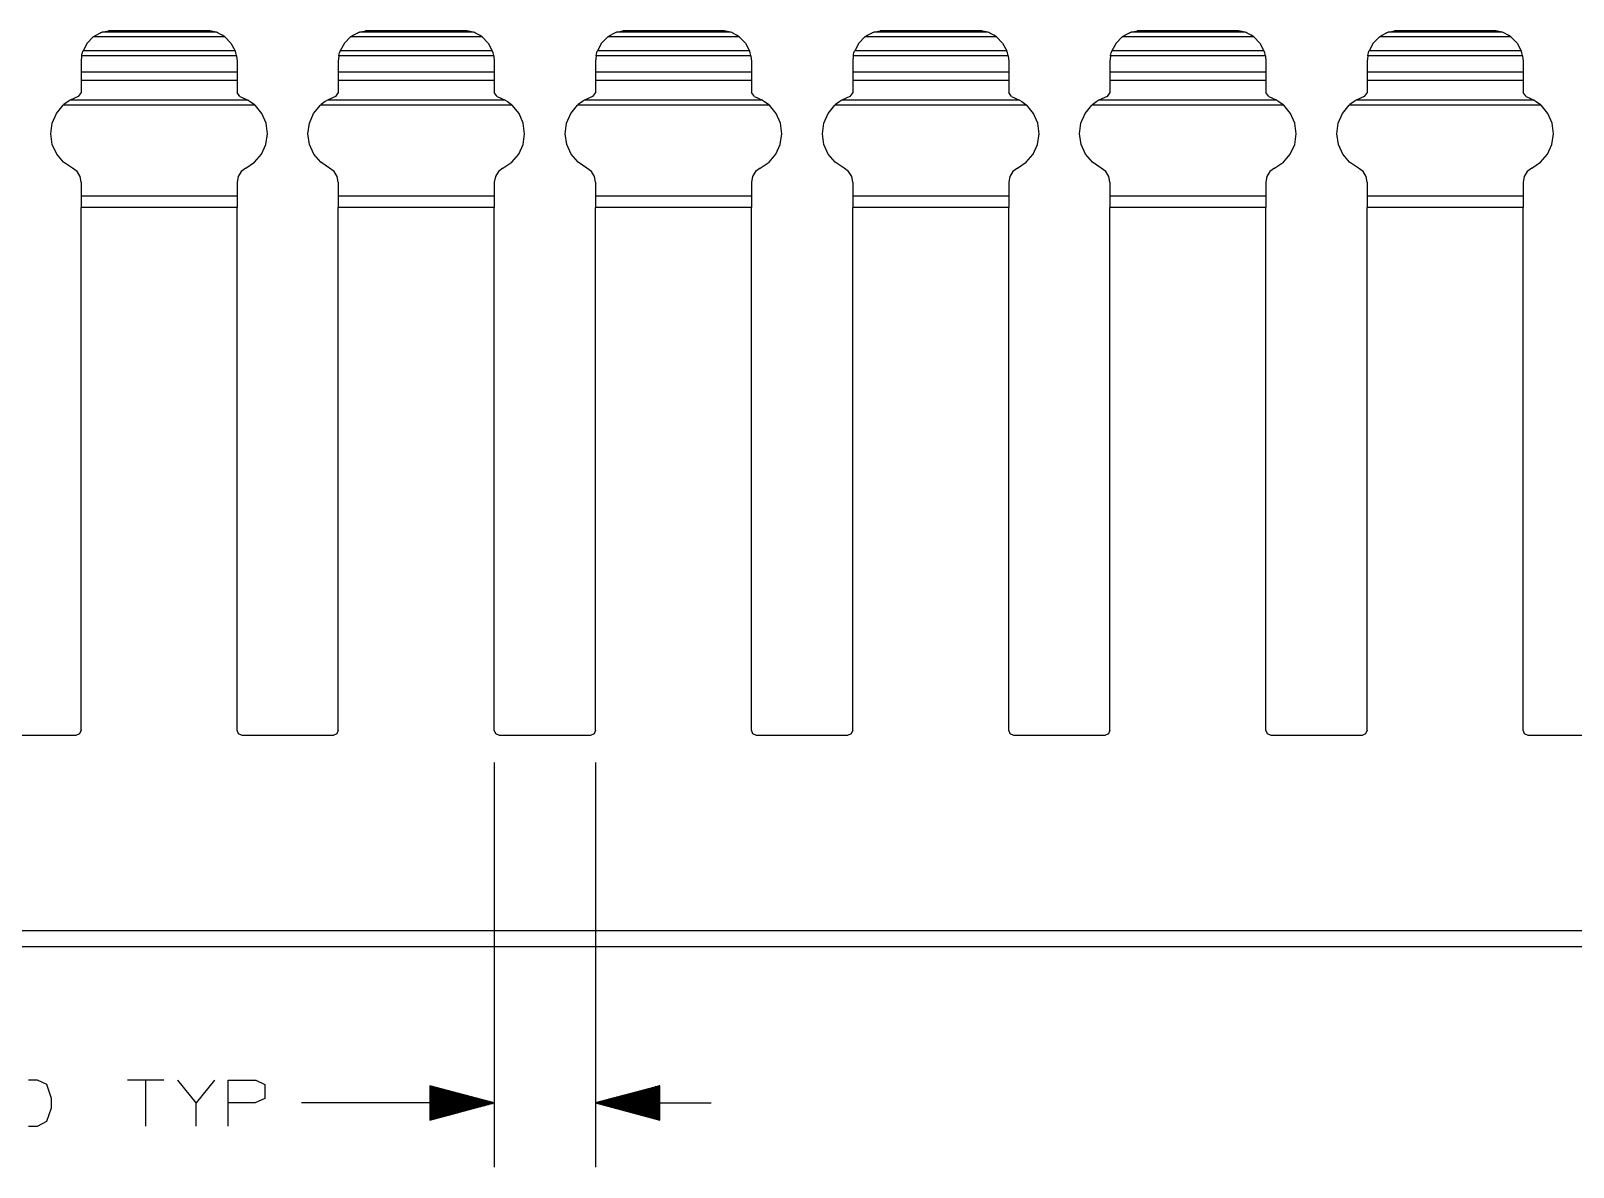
# Model space of a CAD drawing. Extents: x 0.6 to 16.4, y 0.4 to 10.6.
# Drawn here: x 6.154 to 9.152, y 2.851 to 5.062 of the extents above; entities that cross this region are included whole.
import ezdxf

# ---------------------------------------------------------------- set-up
doc = ezdxf.new("R2010")
doc.units = 0
doc.header["$MEASUREMENT"] = 0
doc.layers.add('1', color=7, linetype='Continuous')

msp = doc.modelspace()

# ---------------------------------------------------------------- linework, layer by layer
at = {"layer": '1', "color": 7, "linetype": 'Continuous'}
for p, q in [((6.263114, 5.03806), (6.255074, 5.023278)), ((6.274944, 5.050028), (6.263114, 5.03806)), ((6.274944, 5.050028), (6.280248, 5.053634)), ((6.530766, 5.050028), (6.274944, 5.050028)), ((6.280248, 5.053634), (6.287721, 5.057463)), ((6.287721, 5.057463), (6.289796, 5.058304)), ((6.289796, 5.058304), (6.291581, 5.058956)), ((6.291581, 5.058956), (6.29215, 5.059151)), ((6.29215, 5.059151), (6.292308, 5.059204)), ((6.292308, 5.059204), (6.295267, 5.060106)), ((6.513402, 5.059204), (6.292308, 5.059204)), ((6.295267, 5.060106), (6.298267, 5.060854)), ((6.298267, 5.060854), (6.301302, 5.061447)), ((6.301302, 5.061447), (6.304365, 5.061882)), ((6.501346, 5.061882), (6.304365, 5.061882)), ((6.504407, 5.061447), (6.501346, 5.061882)), ((6.507443, 5.060854), (6.504407, 5.061447)), ((6.510444, 5.060106), (6.507443, 5.060854)), ((6.513402, 5.059204), (6.510444, 5.060106)), ((6.51356, 5.059151), (6.513402, 5.059204)), ((6.514129, 5.058956), (6.51356, 5.059151)), ((6.515914, 5.058304), (6.514129, 5.058956)), ((6.51799, 5.057463), (6.515914, 5.058304)), ((6.525462, 5.053634), (6.51799, 5.057463)), ((6.530766, 5.050028), (6.525462, 5.053634)), ((6.530766, 5.050028), (6.542595, 5.03806)), ((6.542595, 5.03806), (6.550636, 5.023278)), ((6.763114, 5.03806), (6.755074, 5.023278)), ((6.774944, 5.050028), (6.763114, 5.03806)), ((6.774944, 5.050028), (6.780248, 5.053634)), ((7.030766, 5.050028), (6.774944, 5.050028)), ((6.780248, 5.053634), (6.787721, 5.057463)), ((6.787721, 5.057463), (6.789796, 5.058304)), ((6.789796, 5.058304), (6.791581, 5.058956)), ((6.791581, 5.058956), (6.79215, 5.059151)), ((6.79215, 5.059151), (6.792308, 5.059204)), ((6.792308, 5.059204), (6.795267, 5.060106)), ((7.013402, 5.059204), (6.792308, 5.059204)), ((6.795267, 5.060106), (6.798267, 5.060854)), ((6.798267, 5.060854), (6.801302, 5.061447)), ((6.801302, 5.061447), (6.804365, 5.061882)), ((7.001346, 5.061882), (6.804365, 5.061882)), ((7.004407, 5.061447), (7.001346, 5.061882)), ((7.007443, 5.060854), (7.004407, 5.061447)), ((7.010444, 5.060106), (7.007443, 5.060854)), ((7.013402, 5.059204), (7.010444, 5.060106)), ((7.01356, 5.059151), (7.013402, 5.059204)), ((7.014129, 5.058956), (7.01356, 5.059151)), ((7.015914, 5.058304), (7.014129, 5.058956)), ((7.01799, 5.057463), (7.015914, 5.058304)), ((7.025462, 5.053634), (7.01799, 5.057463)), ((7.030766, 5.050028), (7.025462, 5.053634)), ((7.030766, 5.050028), (7.042595, 5.03806)), ((7.042595, 5.03806), (7.050636, 5.023278)), ((7.263114, 5.03806), (7.255074, 5.023278)), ((7.274944, 5.050028), (7.263114, 5.03806)), ((7.274944, 5.050028), (7.280248, 5.053634)), ((7.530766, 5.050028), (7.274944, 5.050028)), ((7.280248, 5.053634), (7.287721, 5.057463)), ((7.287721, 5.057463), (7.289796, 5.058304)), ((7.289796, 5.058304), (7.291581, 5.058956)), ((7.291581, 5.058956), (7.29215, 5.059151)), ((7.29215, 5.059151), (7.292308, 5.059204)), ((7.292308, 5.059204), (7.295267, 5.060106)), ((7.513402, 5.059204), (7.292308, 5.059204)), ((7.295267, 5.060106), (7.298267, 5.060854)), ((7.298267, 5.060854), (7.301302, 5.061447)), ((7.301302, 5.061447), (7.304365, 5.061882)), ((7.501346, 5.061882), (7.304365, 5.061882)), ((7.504407, 5.061447), (7.501346, 5.061882)), ((7.507443, 5.060854), (7.504407, 5.061447)), ((7.510444, 5.060106), (7.507443, 5.060854)), ((7.513402, 5.059204), (7.510444, 5.060106)), ((7.51356, 5.059151), (7.513402, 5.059204)), ((7.514129, 5.058956), (7.51356, 5.059151)), ((7.515914, 5.058304), (7.514129, 5.058956)), ((7.51799, 5.057463), (7.515914, 5.058304)), ((7.525462, 5.053634), (7.51799, 5.057463)), ((7.530766, 5.050028), (7.525462, 5.053634)), ((7.530766, 5.050028), (7.542595, 5.03806)), ((7.542595, 5.03806), (7.550636, 5.023278)), ((7.763114, 5.03806), (7.755074, 5.023278)), ((7.774944, 5.050028), (7.763114, 5.03806)), ((7.774944, 5.050028), (7.780248, 5.053634)), ((8.030766, 5.050028), (7.774944, 5.050028)), ((7.780248, 5.053634), (7.787721, 5.057463)), ((7.787721, 5.057463), (7.789796, 5.058304)), ((7.789796, 5.058304), (7.791581, 5.058956)), ((7.791581, 5.058956), (7.79215, 5.059151)), ((7.79215, 5.059151), (7.792308, 5.059204)), ((7.792308, 5.059204), (7.795267, 5.060106)), ((8.013402, 5.059204), (7.792308, 5.059204)), ((7.795267, 5.060106), (7.798267, 5.060854)), ((7.798267, 5.060854), (7.801302, 5.061447)), ((7.801302, 5.061447), (7.804365, 5.061882)), ((8.001346, 5.061882), (7.804365, 5.061882)), ((8.004408, 5.061447), (8.001346, 5.061882)), ((8.007442, 5.060854), (8.004408, 5.061447)), ((8.010444, 5.060106), (8.007442, 5.060854)), ((8.013402, 5.059204), (8.010444, 5.060106)), ((8.01356, 5.059151), (8.013402, 5.059204)), ((8.014129, 5.058956), (8.01356, 5.059151)), ((8.015914, 5.058304), (8.014129, 5.058956)), ((8.017989, 5.057463), (8.015914, 5.058304)), ((8.025462, 5.053634), (8.017989, 5.057463)), ((8.030766, 5.050028), (8.025462, 5.053634)), ((8.030766, 5.050028), (8.042596, 5.03806)), ((8.042596, 5.03806), (8.050636, 5.023278)), ((8.263115, 5.03806), (8.255074, 5.023278)), ((8.274944, 5.050028), (8.263115, 5.03806)), ((8.274944, 5.050028), (8.280248, 5.053634)), ((8.530766, 5.050028), (8.274944, 5.050028)), ((8.280248, 5.053634), (8.287721, 5.057463)), ((8.287721, 5.057463), (8.289796, 5.058304)), ((8.289796, 5.058304), (8.291581, 5.058956)), ((8.291581, 5.058956), (8.29215, 5.059151)), ((8.29215, 5.059151), (8.292308, 5.059204)), ((8.292308, 5.059204), (8.295266, 5.060106)), ((8.513402, 5.059204), (8.292308, 5.059204)), ((8.295266, 5.060106), (8.298267, 5.060854)), ((8.298267, 5.060854), (8.301303, 5.061447)), ((8.301303, 5.061447), (8.304364, 5.061882)), ((8.501346, 5.061882), (8.304364, 5.061882)), ((8.504408, 5.061447), (8.501346, 5.061882)), ((8.507442, 5.060854), (8.504408, 5.061447)), ((8.510444, 5.060106), (8.507442, 5.060854)), ((8.513402, 5.059204), (8.510444, 5.060106)), ((8.51356, 5.059151), (8.513402, 5.059204)), ((8.514129, 5.058956), (8.51356, 5.059151)), ((8.515914, 5.058304), (8.514129, 5.058956)), ((8.517989, 5.057463), (8.515914, 5.058304)), ((8.525462, 5.053634), (8.517989, 5.057463)), ((8.530766, 5.050028), (8.525462, 5.053634)), ((8.530766, 5.050028), (8.542596, 5.03806)), ((8.542596, 5.03806), (8.550636, 5.023278)), ((8.763115, 5.03806), (8.755074, 5.023278)), ((8.774944, 5.050028), (8.763115, 5.03806)), ((8.774944, 5.050028), (8.780248, 5.053634)), ((9.030766, 5.050028), (8.774944, 5.050028)), ((8.780248, 5.053634), (8.787721, 5.057463)), ((8.787721, 5.057463), (8.789796, 5.058304)), ((8.789796, 5.058304), (8.791581, 5.058956)), ((8.791581, 5.058956), (8.79215, 5.059151)), ((8.79215, 5.059151), (8.792308, 5.059204)), ((8.792308, 5.059204), (8.795266, 5.060106)), ((9.013402, 5.059204), (8.792308, 5.059204)), ((8.795266, 5.060106), (8.798267, 5.060854)), ((8.798267, 5.060854), (8.801303, 5.061447)), ((8.801303, 5.061447), (8.804364, 5.061882)), ((9.001346, 5.061882), (8.804364, 5.061882)), ((9.004408, 5.061447), (9.001346, 5.061882)), ((9.007442, 5.060854), (9.004408, 5.061447)), ((9.010444, 5.060106), (9.007442, 5.060854)), ((9.013402, 5.059204), (9.010444, 5.060106)), ((9.01356, 5.059151), (9.013402, 5.059204)), ((9.014129, 5.058956), (9.01356, 5.059151)), ((9.015914, 5.058304), (9.014129, 5.058956)), ((9.017989, 5.057463), (9.015914, 5.058304)), ((9.025462, 5.053634), (9.017989, 5.057463)), ((9.030766, 5.050028), (9.025462, 5.053634)), ((9.030766, 5.050028), (9.042596, 5.03806)), ((9.042596, 5.03806), (9.050636, 5.023278)), ((6.2523, 5.0133), (6.25128, 5.002282)), ((6.2523, 5.0133), (6.25246, 5.014121)), ((6.55341, 5.0133), (6.2523, 5.0133)), ((6.25246, 5.014121), (6.252913, 5.016185)), ((6.252913, 5.016185), (6.253632, 5.018915)), ((6.253632, 5.018915), (6.254627, 5.022042)), ((6.254627, 5.022042), (6.255074, 5.023278)), ((6.550636, 5.023278), (6.255074, 5.023278)), ((6.551083, 5.022042), (6.550636, 5.023278)), ((6.552078, 5.018915), (6.551083, 5.022042)), ((6.552797, 5.016185), (6.552078, 5.018915)), ((6.55325, 5.014121), (6.552797, 5.016185)), ((6.55341, 5.0133), (6.55325, 5.014121)), ((6.55341, 5.0133), (6.55443, 5.002282)), ((6.7523, 5.0133), (6.75128, 5.002282)), ((6.7523, 5.0133), (6.75246, 5.014121)), ((7.05341, 5.0133), (6.7523, 5.0133)), ((6.75246, 5.014121), (6.752913, 5.016185)), ((6.752913, 5.016185), (6.753632, 5.018915)), ((6.753632, 5.018915), (6.754627, 5.022042)), ((6.754627, 5.022042), (6.755074, 5.023278)), ((7.050636, 5.023278), (6.755074, 5.023278)), ((7.051083, 5.022042), (7.050636, 5.023278)), ((7.052078, 5.018915), (7.051083, 5.022042)), ((7.052797, 5.016185), (7.052078, 5.018915)), ((7.05325, 5.014121), (7.052797, 5.016185)), ((7.05341, 5.0133), (7.05325, 5.014121)), ((7.05341, 5.0133), (7.05443, 5.002282)), ((7.2523, 5.0133), (7.25128, 5.002282)), ((7.2523, 5.0133), (7.25246, 5.014121)), ((7.55341, 5.0133), (7.2523, 5.0133)), ((7.25246, 5.014121), (7.252913, 5.016185)), ((7.252913, 5.016185), (7.253632, 5.018915)), ((7.253632, 5.018915), (7.254627, 5.022042)), ((7.254627, 5.022042), (7.255074, 5.023278)), ((7.550636, 5.023278), (7.255074, 5.023278)), ((7.551083, 5.022042), (7.550636, 5.023278)), ((7.552078, 5.018915), (7.551083, 5.022042)), ((7.552797, 5.016185), (7.552078, 5.018915)), ((7.55325, 5.014121), (7.552797, 5.016185)), ((7.55341, 5.0133), (7.55325, 5.014121)), ((7.55341, 5.0133), (7.55443, 5.002282)), ((7.7523, 5.0133), (7.75128, 5.002282)), ((7.7523, 5.0133), (7.75246, 5.014121)), ((8.05341, 5.0133), (7.7523, 5.0133)), ((7.75246, 5.014121), (7.752913, 5.016185)), ((7.752913, 5.016185), (7.753632, 5.018915)), ((7.753632, 5.018915), (7.754627, 5.022042)), ((7.754627, 5.022042), (7.755074, 5.023278)), ((8.050636, 5.023278), (7.755074, 5.023278)), ((8.051083, 5.022042), (8.050636, 5.023278)), ((8.052078, 5.018915), (8.051083, 5.022042)), ((8.052797, 5.016185), (8.052078, 5.018915)), ((8.05325, 5.014121), (8.052797, 5.016185)), ((8.05341, 5.0133), (8.05325, 5.014121)), ((8.05341, 5.0133), (8.05443, 5.002282)), ((8.2523, 5.0133), (8.25128, 5.002282)), ((8.2523, 5.0133), (8.25246, 5.014121)), ((8.55341, 5.0133), (8.2523, 5.0133)), ((8.25246, 5.014121), (8.252913, 5.016185)), ((8.252913, 5.016185), (8.253632, 5.018915)), ((8.253632, 5.018915), (8.254627, 5.022042)), ((8.254627, 5.022042), (8.255074, 5.023278)), ((8.550636, 5.023278), (8.255074, 5.023278)), ((8.551083, 5.022042), (8.550636, 5.023278)), ((8.552078, 5.018915), (8.551083, 5.022042)), ((8.552797, 5.016185), (8.552078, 5.018915)), ((8.55325, 5.014121), (8.552797, 5.016185)), ((8.55341, 5.0133), (8.55325, 5.014121)), ((8.55341, 5.0133), (8.55443, 5.002282)), ((8.7523, 5.0133), (8.75128, 5.002282)), ((8.7523, 5.0133), (8.75246, 5.014121)), ((9.05341, 5.0133), (8.7523, 5.0133)), ((8.75246, 5.014121), (8.752913, 5.016185)), ((8.752913, 5.016185), (8.753632, 5.018915)), ((8.753632, 5.018915), (8.754627, 5.022042)), ((8.754627, 5.022042), (8.755074, 5.023278)), ((9.050636, 5.023278), (8.755074, 5.023278)), ((9.051083, 5.022042), (9.050636, 5.023278)), ((9.052078, 5.018915), (9.051083, 5.022042)), ((9.052797, 5.016185), (9.052078, 5.018915)), ((9.05325, 5.014121), (9.052797, 5.016185)), ((9.05341, 5.0133), (9.05325, 5.014121)), ((9.05341, 5.0133), (9.05443, 5.002282)), ((6.25128, 5.002282), (6.25128, 4.981414)), ((6.55443, 4.981414), (6.25128, 4.981414)), ((6.25128, 4.981414), (6.25128, 4.975233)), ((6.55443, 5.002282), (6.55443, 4.981414)), ((6.55443, 4.981414), (6.55443, 4.975233)), ((6.75128, 5.002282), (6.75128, 4.981414)), ((7.05443, 4.981414), (6.75128, 4.981414)), ((6.75128, 4.981414), (6.75128, 4.975233)), ((7.05443, 5.002282), (7.05443, 4.981414)), ((7.05443, 4.981414), (7.05443, 4.975233)), ((7.25128, 5.002282), (7.25128, 4.981414)), ((7.55443, 4.981414), (7.25128, 4.981414)), ((7.25128, 4.981414), (7.25128, 4.975233)), ((7.55443, 5.002282), (7.55443, 4.981414)), ((7.55443, 4.981414), (7.55443, 4.975233)), ((7.75128, 5.002282), (7.75128, 4.981414)), ((8.05443, 4.981414), (7.75128, 4.981414)), ((7.75128, 4.981414), (7.75128, 4.975233)), ((8.05443, 5.002282), (8.05443, 4.981414)), ((8.05443, 4.981414), (8.05443, 4.975233)), ((8.25128, 5.002282), (8.25128, 4.981414)), ((8.55443, 4.981414), (8.25128, 4.981414)), ((8.25128, 4.981414), (8.25128, 4.975233)), ((8.55443, 5.002282), (8.55443, 4.981414)), ((8.55443, 4.981414), (8.55443, 4.975233)), ((8.75128, 5.002282), (8.75128, 4.981414)), ((9.05443, 4.981414), (8.75128, 4.981414)), ((8.75128, 4.981414), (8.75128, 4.975233)), ((9.05443, 5.002282), (9.05443, 4.981414)), ((9.05443, 4.981414), (9.05443, 4.975233)), ((6.25128, 4.975233), (6.25128, 4.965448)), ((6.55443, 4.965448), (6.25128, 4.965448)), ((6.25128, 4.965448), (6.25128, 4.941604)), ((6.55443, 4.975233), (6.55443, 4.965448)), ((6.55443, 4.965448), (6.55443, 4.941604)), ((6.75128, 4.975233), (6.75128, 4.965448)), ((7.05443, 4.965448), (6.75128, 4.965448)), ((6.75128, 4.965448), (6.75128, 4.941604)), ((7.05443, 4.975233), (7.05443, 4.965448)), ((7.05443, 4.965448), (7.05443, 4.941604)), ((7.25128, 4.975233), (7.25128, 4.965448)), ((7.55443, 4.965448), (7.25128, 4.965448)), ((7.25128, 4.965448), (7.25128, 4.941604)), ((7.55443, 4.975233), (7.55443, 4.965448)), ((7.55443, 4.965448), (7.55443, 4.941604)), ((7.75128, 4.975233), (7.75128, 4.965448)), ((8.05443, 4.965448), (7.75128, 4.965448)), ((7.75128, 4.965448), (7.75128, 4.941604)), ((8.05443, 4.975233), (8.05443, 4.965448)), ((8.05443, 4.965448), (8.05443, 4.941604)), ((8.25128, 4.975233), (8.25128, 4.965448)), ((8.55443, 4.965448), (8.25128, 4.965448)), ((8.25128, 4.965448), (8.25128, 4.941604)), ((8.55443, 4.975233), (8.55443, 4.965448)), ((8.55443, 4.965448), (8.55443, 4.941604)), ((8.75128, 4.975233), (8.75128, 4.965448)), ((9.05443, 4.965448), (8.75128, 4.965448)), ((8.75128, 4.965448), (8.75128, 4.941604)), ((9.05443, 4.975233), (9.05443, 4.965448)), ((9.05443, 4.965448), (9.05443, 4.941604)), ((6.203171, 4.901147), (6.21631, 4.917202)), ((6.217687, 4.918445), (6.21631, 4.917202)), ((6.589401, 4.917202), (6.21631, 4.917202)), ((6.225871, 4.924701), (6.217687, 4.918445)), ((6.229952, 4.927216), (6.225871, 4.924701)), ((6.245588, 4.933944), (6.229952, 4.927216)), ((6.575758, 4.927216), (6.229952, 4.927216)), ((6.25128, 4.941604), (6.245588, 4.933944)), ((6.560122, 4.933944), (6.55443, 4.941604)), ((6.560122, 4.933944), (6.575758, 4.927216)), ((6.575758, 4.927216), (6.579839, 4.924701)), ((6.579839, 4.924701), (6.588023, 4.918445)), ((6.588023, 4.918445), (6.589401, 4.917202)), ((6.602539, 4.901147), (6.589401, 4.917202)), ((6.703171, 4.901147), (6.71631, 4.917202)), ((6.717687, 4.918445), (6.71631, 4.917202)), ((7.089401, 4.917202), (6.71631, 4.917202)), ((6.725871, 4.924701), (6.717687, 4.918445)), ((6.729952, 4.927216), (6.725871, 4.924701)), ((6.745588, 4.933944), (6.729952, 4.927216)), ((7.075758, 4.927216), (6.729952, 4.927216)), ((6.75128, 4.941604), (6.745588, 4.933944)), ((7.060122, 4.933944), (7.05443, 4.941604)), ((7.060122, 4.933944), (7.075758, 4.927216)), ((7.075758, 4.927216), (7.079839, 4.924701)), ((7.079839, 4.924701), (7.088023, 4.918445)), ((7.088023, 4.918445), (7.089401, 4.917202)), ((7.102539, 4.901147), (7.089401, 4.917202)), ((7.203171, 4.901147), (7.21631, 4.917202)), ((7.217687, 4.918445), (7.21631, 4.917202)), ((7.589401, 4.917202), (7.21631, 4.917202)), ((7.225871, 4.924701), (7.217687, 4.918445)), ((7.229952, 4.927216), (7.225871, 4.924701)), ((7.245588, 4.933944), (7.229952, 4.927216)), ((7.575758, 4.927216), (7.229952, 4.927216)), ((7.25128, 4.941604), (7.245588, 4.933944)), ((7.560122, 4.933944), (7.55443, 4.941604)), ((7.560122, 4.933944), (7.575758, 4.927216)), ((7.575758, 4.927216), (7.579839, 4.924701)), ((7.579839, 4.924701), (7.588023, 4.918445)), ((7.588023, 4.918445), (7.589401, 4.917202)), ((7.602539, 4.901147), (7.589401, 4.917202)), ((7.703171, 4.901147), (7.71631, 4.917202)), ((7.717687, 4.918445), (7.71631, 4.917202)), ((8.0894, 4.917202), (7.71631, 4.917202)), ((7.725871, 4.924701), (7.717687, 4.918445)), ((7.729952, 4.927216), (7.725871, 4.924701)), ((7.745588, 4.933944), (7.729952, 4.927216)), ((8.075758, 4.927216), (7.729952, 4.927216)), ((7.75128, 4.941604), (7.745588, 4.933944)), ((8.060122, 4.933944), (8.05443, 4.941604)), ((8.060122, 4.933944), (8.075758, 4.927216)), ((8.075758, 4.927216), (8.07984, 4.924701)), ((8.07984, 4.924701), (8.088023, 4.918445)), ((8.088023, 4.918445), (8.0894, 4.917202)), ((8.102539, 4.901147), (8.0894, 4.917202)), ((8.203171, 4.901147), (8.21631, 4.917202)), ((8.217688, 4.918445), (8.21631, 4.917202)), ((8.5894, 4.917202), (8.21631, 4.917202)), ((8.225871, 4.924701), (8.217688, 4.918445)), ((8.229953, 4.927216), (8.225871, 4.924701)), ((8.245588, 4.933944), (8.229953, 4.927216)), ((8.575758, 4.927216), (8.229953, 4.927216)), ((8.25128, 4.941604), (8.245588, 4.933944)), ((8.560122, 4.933944), (8.55443, 4.941604)), ((8.560122, 4.933944), (8.575758, 4.927216)), ((8.575758, 4.927216), (8.57984, 4.924701)), ((8.57984, 4.924701), (8.588023, 4.918445)), ((8.588023, 4.918445), (8.5894, 4.917202)), ((8.602539, 4.901147), (8.5894, 4.917202)), ((8.703171, 4.901147), (8.71631, 4.917202)), ((8.717688, 4.918445), (8.71631, 4.917202)), ((9.0894, 4.917202), (8.71631, 4.917202)), ((8.725871, 4.924701), (8.717688, 4.918445)), ((8.729953, 4.927216), (8.725871, 4.924701)), ((8.745588, 4.933944), (8.729953, 4.927216)), ((9.075758, 4.927216), (8.729953, 4.927216)), ((8.75128, 4.941604), (8.745588, 4.933944)), ((9.060122, 4.933944), (9.05443, 4.941604)), ((9.060122, 4.933944), (9.075758, 4.927216)), ((9.075758, 4.927216), (9.07984, 4.924701)), ((9.07984, 4.924701), (9.088023, 4.918445)), ((9.088023, 4.918445), (9.0894, 4.917202)), ((9.102539, 4.901147), (9.0894, 4.917202)), ((6.194934, 4.882107), (6.203171, 4.901147)), ((6.610776, 4.882107), (6.602539, 4.901147)), ((6.694934, 4.882107), (6.703171, 4.901147)), ((7.110776, 4.882107), (7.102539, 4.901147)), ((7.194934, 4.882107), (7.203171, 4.901147)), ((7.610776, 4.882107), (7.602539, 4.901147)), ((7.694934, 4.882107), (7.703171, 4.901147)), ((8.110776, 4.882107), (8.102539, 4.901147)), ((8.194934, 4.882107), (8.203171, 4.901147)), ((8.610776, 4.882107), (8.602539, 4.901147)), ((8.694934, 4.882107), (8.703171, 4.901147)), ((9.110776, 4.882107), (9.102539, 4.901147)), ((6.192227, 4.861539), (6.194934, 4.882107)), ((6.195259, 4.841016), (6.192227, 4.861539)), ((6.610451, 4.841016), (6.613482, 4.861539)), ((6.613482, 4.861539), (6.610776, 4.882107)), ((6.692227, 4.861539), (6.694934, 4.882107)), ((6.695259, 4.841016), (6.692227, 4.861539)), ((7.110451, 4.841016), (7.113482, 4.861539)), ((7.113482, 4.861539), (7.110776, 4.882107)), ((7.192227, 4.861539), (7.194934, 4.882107)), ((7.195259, 4.841016), (7.192227, 4.861539)), ((7.610451, 4.841016), (7.613482, 4.861539)), ((7.613482, 4.861539), (7.610776, 4.882107)), ((7.692227, 4.861539), (7.694934, 4.882107)), ((7.695259, 4.841016), (7.692227, 4.861539)), ((8.110451, 4.841016), (8.113482, 4.861539)), ((8.113482, 4.861539), (8.110776, 4.882107)), ((8.192227, 4.861539), (8.194934, 4.882107)), ((8.195259, 4.841016), (8.192227, 4.861539)), ((8.610451, 4.841016), (8.613482, 4.861539)), ((8.613482, 4.861539), (8.610776, 4.882107)), ((8.692227, 4.861539), (8.694934, 4.882107)), ((8.695259, 4.841016), (8.692227, 4.861539)), ((9.110451, 4.841016), (9.113482, 4.861539)), ((9.113482, 4.861539), (9.110776, 4.882107)), ((6.203797, 4.822109), (6.195259, 4.841016)), ((6.601913, 4.822109), (6.610451, 4.841016)), ((6.703797, 4.822109), (6.695259, 4.841016)), ((7.101913, 4.822109), (7.110451, 4.841016)), ((7.203797, 4.822109), (7.195259, 4.841016)), ((7.601913, 4.822109), (7.610451, 4.841016)), ((7.703797, 4.822109), (7.695259, 4.841016)), ((8.101912, 4.822109), (8.110451, 4.841016)), ((8.203797, 4.822109), (8.195259, 4.841016)), ((8.601912, 4.822109), (8.610451, 4.841016)), ((8.703797, 4.822109), (8.695259, 4.841016)), ((9.101912, 4.822109), (9.110451, 4.841016)), ((6.217188, 4.806264), (6.203797, 4.822109)), ((6.234407, 4.794694), (6.217188, 4.806264)), ((6.571303, 4.794694), (6.588522, 4.806264)), ((6.588522, 4.806264), (6.601913, 4.822109)), ((6.717188, 4.806264), (6.703797, 4.822109)), ((6.734407, 4.794694), (6.717188, 4.806264)), ((7.071303, 4.794694), (7.088522, 4.806264)), ((7.088522, 4.806264), (7.101913, 4.822109)), ((7.217188, 4.806264), (7.203797, 4.822109)), ((7.234407, 4.794694), (7.217188, 4.806264)), ((7.571303, 4.794694), (7.588522, 4.806264)), ((7.588522, 4.806264), (7.601913, 4.822109)), ((7.717188, 4.806264), (7.703797, 4.822109)), ((7.734407, 4.794694), (7.717188, 4.806264)), ((8.071302, 4.794694), (8.088522, 4.806264)), ((8.088522, 4.806264), (8.101912, 4.822109)), ((8.217188, 4.806264), (8.203797, 4.822109)), ((8.234407, 4.794694), (8.217188, 4.806264)), ((8.571302, 4.794694), (8.588522, 4.806264)), ((8.588522, 4.806264), (8.601912, 4.822109)), ((8.717188, 4.806264), (8.703797, 4.822109)), ((8.734407, 4.794694), (8.717188, 4.806264)), ((9.071302, 4.794694), (9.088522, 4.806264)), ((9.088522, 4.806264), (9.101912, 4.822109)), ((6.243328, 4.788064), (6.234407, 4.794694)), ((6.249221, 4.77864), (6.243328, 4.788064)), ((6.25128, 4.767718), (6.249221, 4.77864)), ((6.25128, 4.767718), (6.25128, 4.740124)), ((6.556489, 4.77864), (6.55443, 4.767718)), ((6.55443, 4.767718), (6.55443, 4.740124)), ((6.562383, 4.788064), (6.556489, 4.77864)), ((6.571303, 4.794694), (6.562383, 4.788064)), ((6.743328, 4.788064), (6.734407, 4.794694)), ((6.749221, 4.77864), (6.743328, 4.788064)), ((6.75128, 4.767718), (6.749221, 4.77864)), ((6.75128, 4.767718), (6.75128, 4.740124)), ((7.056489, 4.77864), (7.05443, 4.767718)), ((7.05443, 4.767718), (7.05443, 4.740124)), ((7.062383, 4.788064), (7.056489, 4.77864)), ((7.071303, 4.794694), (7.062383, 4.788064)), ((7.243328, 4.788064), (7.234407, 4.794694)), ((7.249221, 4.77864), (7.243328, 4.788064)), ((7.25128, 4.767718), (7.249221, 4.77864)), ((7.25128, 4.767718), (7.25128, 4.740124)), ((7.556489, 4.77864), (7.55443, 4.767718)), ((7.55443, 4.767718), (7.55443, 4.740124)), ((7.562383, 4.788064), (7.556489, 4.77864)), ((7.571303, 4.794694), (7.562383, 4.788064)), ((7.743328, 4.788064), (7.734407, 4.794694)), ((7.749221, 4.77864), (7.743328, 4.788064)), ((7.75128, 4.767718), (7.749221, 4.77864)), ((7.75128, 4.767718), (7.75128, 4.740124)), ((8.056489, 4.77864), (8.05443, 4.767718)), ((8.05443, 4.767718), (8.05443, 4.740124)), ((8.062383, 4.788064), (8.056489, 4.77864)), ((8.071302, 4.794694), (8.062383, 4.788064)), ((8.243327, 4.788064), (8.234407, 4.794694)), ((8.249222, 4.77864), (8.243327, 4.788064)), ((8.25128, 4.767718), (8.249222, 4.77864)), ((8.25128, 4.767718), (8.25128, 4.740124)), ((8.556489, 4.77864), (8.55443, 4.767718)), ((8.55443, 4.767718), (8.55443, 4.740124)), ((8.562383, 4.788064), (8.556489, 4.77864)), ((8.571302, 4.794694), (8.562383, 4.788064)), ((8.743327, 4.788064), (8.734407, 4.794694)), ((8.749222, 4.77864), (8.743327, 4.788064)), ((8.75128, 4.767718), (8.749222, 4.77864)), ((8.75128, 4.767718), (8.75128, 4.740124)), ((9.056489, 4.77864), (9.05443, 4.767718)), ((9.05443, 4.767718), (9.05443, 4.740124)), ((9.062383, 4.788064), (9.056489, 4.77864)), ((9.071302, 4.794694), (9.062383, 4.788064)), ((6.55443, 4.740124), (6.25128, 4.740124)), ((6.25128, 4.740124), (6.25128, 4.729941)), ((6.55443, 4.740124), (6.55443, 4.729941)), ((7.05443, 4.740124), (6.75128, 4.740124)), ((6.75128, 4.740124), (6.75128, 4.729941)), ((7.05443, 4.740124), (7.05443, 4.729941)), ((7.55443, 4.740124), (7.25128, 4.740124)), ((7.25128, 4.740124), (7.25128, 4.729941)), ((7.55443, 4.740124), (7.55443, 4.729941)), ((8.05443, 4.740124), (7.75128, 4.740124)), ((7.75128, 4.740124), (7.75128, 4.729941)), ((8.05443, 4.740124), (8.05443, 4.729941)), ((8.55443, 4.740124), (8.25128, 4.740124)), ((8.25128, 4.740124), (8.25128, 4.729941)), ((8.55443, 4.740124), (8.55443, 4.729941)), ((9.05443, 4.740124), (8.75128, 4.740124)), ((8.75128, 4.740124), (8.75128, 4.729941)), ((9.05443, 4.740124), (9.05443, 4.729941)), ((6.25128, 4.729941), (6.25128, 4.717957)), ((6.55443, 4.717957), (6.25128, 4.717957)), ((6.25128, 3.701416), (6.25128, 4.717957)), ((6.55443, 4.729941), (6.55443, 4.717957)), ((6.55443, 3.701416), (6.55443, 4.717957)), ((6.75128, 4.729941), (6.75128, 4.717957)), ((7.05443, 4.717957), (6.75128, 4.717957)), ((6.75128, 3.701416), (6.75128, 4.717957)), ((7.05443, 4.729941), (7.05443, 4.717957)), ((7.05443, 3.701416), (7.05443, 4.717957)), ((7.25128, 4.729941), (7.25128, 4.717957)), ((7.55443, 4.717957), (7.25128, 4.717957)), ((7.25128, 3.701416), (7.25128, 4.717957)), ((7.55443, 4.729941), (7.55443, 4.717957)), ((7.55443, 3.701416), (7.55443, 4.717957)), ((7.75128, 4.729941), (7.75128, 4.717957)), ((8.05443, 4.717957), (7.75128, 4.717957)), ((7.75128, 3.701416), (7.75128, 4.717957)), ((8.05443, 4.729941), (8.05443, 4.717957)), ((8.05443, 3.701416), (8.05443, 4.717957)), ((8.25128, 4.729941), (8.25128, 4.717957)), ((8.55443, 4.717957), (8.25128, 4.717957)), ((8.25128, 3.701416), (8.25128, 4.717957)), ((8.55443, 4.729941), (8.55443, 4.717957)), ((8.55443, 3.701416), (8.55443, 4.717957)), ((8.75128, 4.729941), (8.75128, 4.717957)), ((9.05443, 4.717957), (8.75128, 4.717957)), ((8.75128, 3.701416), (8.75128, 4.717957)), ((9.05443, 4.729941), (9.05443, 4.717957)), ((9.05443, 3.701416), (9.05443, 4.717957)), ((6.24128, 3.691416), (6.06443, 3.691416)), ((6.248351, 3.694345), (6.24128, 3.691416)), ((6.25128, 3.701416), (6.248351, 3.694345)), ((6.557359, 3.694345), (6.55443, 3.701416)), ((6.56443, 3.691416), (6.557359, 3.694345)), ((6.74128, 3.691416), (6.56443, 3.691416)), ((6.748351, 3.694345), (6.74128, 3.691416)), ((6.75128, 3.701416), (6.748351, 3.694345)), ((7.057359, 3.694345), (7.05443, 3.701416)), ((7.06443, 3.691416), (7.057359, 3.694345)), ((7.24128, 3.691416), (7.06443, 3.691416)), ((7.248351, 3.694345), (7.24128, 3.691416)), ((7.25128, 3.701416), (7.248351, 3.694345)), ((7.557359, 3.694345), (7.55443, 3.701416)), ((7.56443, 3.691416), (7.557359, 3.694345)), ((7.74128, 3.691416), (7.56443, 3.691416)), ((7.748351, 3.694345), (7.74128, 3.691416)), ((7.75128, 3.701416), (7.748351, 3.694345)), ((8.057359, 3.694345), (8.05443, 3.701416)), ((8.06443, 3.691416), (8.057359, 3.694345)), ((8.241281, 3.691416), (8.06443, 3.691416)), ((8.248351, 3.694345), (8.241281, 3.691416)), ((8.25128, 3.701416), (8.248351, 3.694345)), ((8.557359, 3.694345), (8.55443, 3.701416)), ((8.56443, 3.691416), (8.557359, 3.694345)), ((8.741281, 3.691416), (8.56443, 3.691416)), ((8.748351, 3.694345), (8.741281, 3.691416)), ((8.75128, 3.701416), (8.748351, 3.694345)), ((9.057359, 3.694345), (9.05443, 3.701416)), ((9.06443, 3.691416), (9.057359, 3.694345)), ((9.241281, 3.691416), (9.06443, 3.691416)), ((7.05443, 3.638916), (7.05443, 2.851459)), ((7.25128, 3.638916), (7.25128, 2.851459)), ((13.152855, 3.311324), (5.152855, 3.311324)), ((13.152855, 3.279839), (5.152855, 3.279839)), ((6.166742, 3.020521), (6.14893, 3.020521)), ((6.184555, 3.012084), (6.166742, 3.020521)), ((6.19393, 2.984896), (6.184555, 3.012084)), ((6.412367, 3.020521), (6.341117, 3.020521)), ((6.376742, 3.020521), (6.376742, 2.931459)), ((6.474805, 2.976459), (6.43918, 3.020521)), ((6.51043, 3.020521), (6.474805, 2.976459)), ((6.537242, 2.931459), (6.537242, 3.020521)), ((6.537242, 3.020521), (6.59068, 3.020521)), ((6.59068, 3.020521), (6.608492, 3.012084)), ((6.608492, 3.012084), (6.608492, 2.984896)), ((7.05443, 2.976459), (6.92943, 3.009953)), ((6.92943, 3.009953), (6.92943, 2.942965)), ((6.92943, 3.009459), (6.931272, 3.009459)), ((6.92943, 3.009459), (6.931272, 3.009459)), ((6.92943, 3.007459), (6.938736, 3.007459)), ((6.92943, 3.005459), (6.9462, 3.005459)), ((6.92943, 3.003459), (6.953664, 3.003459)), ((6.92943, 3.001459), (6.961129, 3.001459)), ((6.92943, 2.999459), (6.968593, 2.999459)), ((7.37628, 3.009953), (7.25128, 2.976459)), ((7.37628, 2.999459), (7.337117, 2.999459)), ((7.37628, 3.001459), (7.344582, 3.001459)), ((7.37628, 3.003459), (7.352046, 3.003459)), ((7.37628, 3.005459), (7.35951, 3.005459)), ((7.37628, 3.007459), (7.366974, 3.007459)), ((7.37628, 3.009459), (7.374438, 3.009459)), ((7.37628, 3.009459), (7.374438, 3.009459)), ((7.37628, 2.942965), (7.37628, 3.009953)), ((6.19393, 2.967084), (6.19393, 2.984896)), ((6.474805, 2.931459), (6.474805, 2.976459)), ((6.589742, 2.976459), (6.537242, 2.976459)), ((6.608492, 2.984896), (6.589742, 2.976459)), ((6.92943, 2.976459), (6.67943, 2.976459)), ((6.92943, 2.997459), (6.976057, 2.997459)), ((6.92943, 2.995459), (6.983521, 2.995459)), ((6.92943, 2.993459), (6.990985, 2.993459)), ((6.92943, 2.991459), (6.998449, 2.991459)), ((6.92943, 2.989459), (7.005913, 2.989459)), ((6.92943, 2.987459), (7.013377, 2.987459)), ((6.92943, 2.985459), (7.020842, 2.985459)), ((6.92943, 2.983459), (7.028306, 2.983459)), ((6.92943, 2.981459), (7.035769, 2.981459)), ((6.92943, 2.979459), (7.043234, 2.979459)), ((6.92943, 2.977459), (7.050698, 2.977459)), ((7.05443, 2.976459), (6.92943, 2.976459)), ((6.92943, 2.942965), (7.05443, 2.976459)), ((6.92943, 2.975459), (7.050698, 2.975459)), ((6.92943, 2.973459), (7.043234, 2.973459)), ((6.92943, 2.971459), (7.035769, 2.971459)), ((6.92943, 2.969459), (7.028306, 2.969459)), ((7.25128, 2.976459), (7.47628, 2.976459)), ((7.25128, 2.976459), (7.37628, 2.942965)), ((7.37628, 2.977459), (7.255013, 2.977459)), ((7.37628, 2.975459), (7.255013, 2.975459)), ((7.37628, 2.979459), (7.262476, 2.979459)), ((7.37628, 2.973459), (7.262476, 2.973459)), ((7.37628, 2.981459), (7.26994, 2.981459)), ((7.37628, 2.971459), (7.26994, 2.971459)), ((7.37628, 2.983459), (7.277405, 2.983459)), ((7.37628, 2.969459), (7.277405, 2.969459)), ((7.37628, 2.985459), (7.284869, 2.985459)), ((7.37628, 2.987459), (7.292333, 2.987459)), ((7.37628, 2.989459), (7.299797, 2.989459)), ((7.37628, 2.991459), (7.307261, 2.991459)), ((7.37628, 2.993459), (7.314725, 2.993459)), ((7.37628, 2.995459), (7.322189, 2.995459)), ((7.37628, 2.997459), (7.329653, 2.997459)), ((6.166742, 2.931459), (6.184555, 2.940834)), ((6.184555, 2.940834), (6.19393, 2.967084)), ((6.92943, 2.967459), (7.020842, 2.967459)), ((6.92943, 2.965459), (7.013377, 2.965459)), ((6.92943, 2.963459), (7.005913, 2.963459)), ((6.92943, 2.961459), (6.998449, 2.961459)), ((6.92943, 2.959459), (6.990985, 2.959459)), ((6.92943, 2.957459), (6.983521, 2.957459)), ((6.92943, 2.955459), (6.976057, 2.955459)), ((6.92943, 2.953459), (6.968593, 2.953459)), ((6.92943, 2.951459), (6.961129, 2.951459)), ((6.92943, 2.949459), (6.953664, 2.949459)), ((6.92943, 2.947459), (6.9462, 2.947459)), ((6.92943, 2.945459), (6.938736, 2.945459)), ((6.92943, 2.943459), (6.931272, 2.943459)), ((6.92943, 2.943459), (6.931272, 2.943459)), ((7.37628, 2.967459), (7.284869, 2.967459)), ((7.37628, 2.965459), (7.292333, 2.965459)), ((7.37628, 2.963459), (7.299797, 2.963459)), ((7.37628, 2.961459), (7.307261, 2.961459)), ((7.37628, 2.959459), (7.314725, 2.959459)), ((7.37628, 2.957459), (7.322189, 2.957459)), ((7.37628, 2.955459), (7.329653, 2.955459)), ((7.37628, 2.953459), (7.337117, 2.953459)), ((7.37628, 2.951459), (7.344582, 2.951459)), ((7.37628, 2.949459), (7.352046, 2.949459)), ((7.37628, 2.947459), (7.35951, 2.947459)), ((7.37628, 2.945459), (7.366974, 2.945459)), ((7.37628, 2.943459), (7.374438, 2.943459)), ((7.37628, 2.943459), (7.374438, 2.943459)), ((6.14893, 2.931459), (6.166742, 2.931459))]:
    msp.add_line(p, q, dxfattribs=at)

doc.saveas('drawing.dxf')
